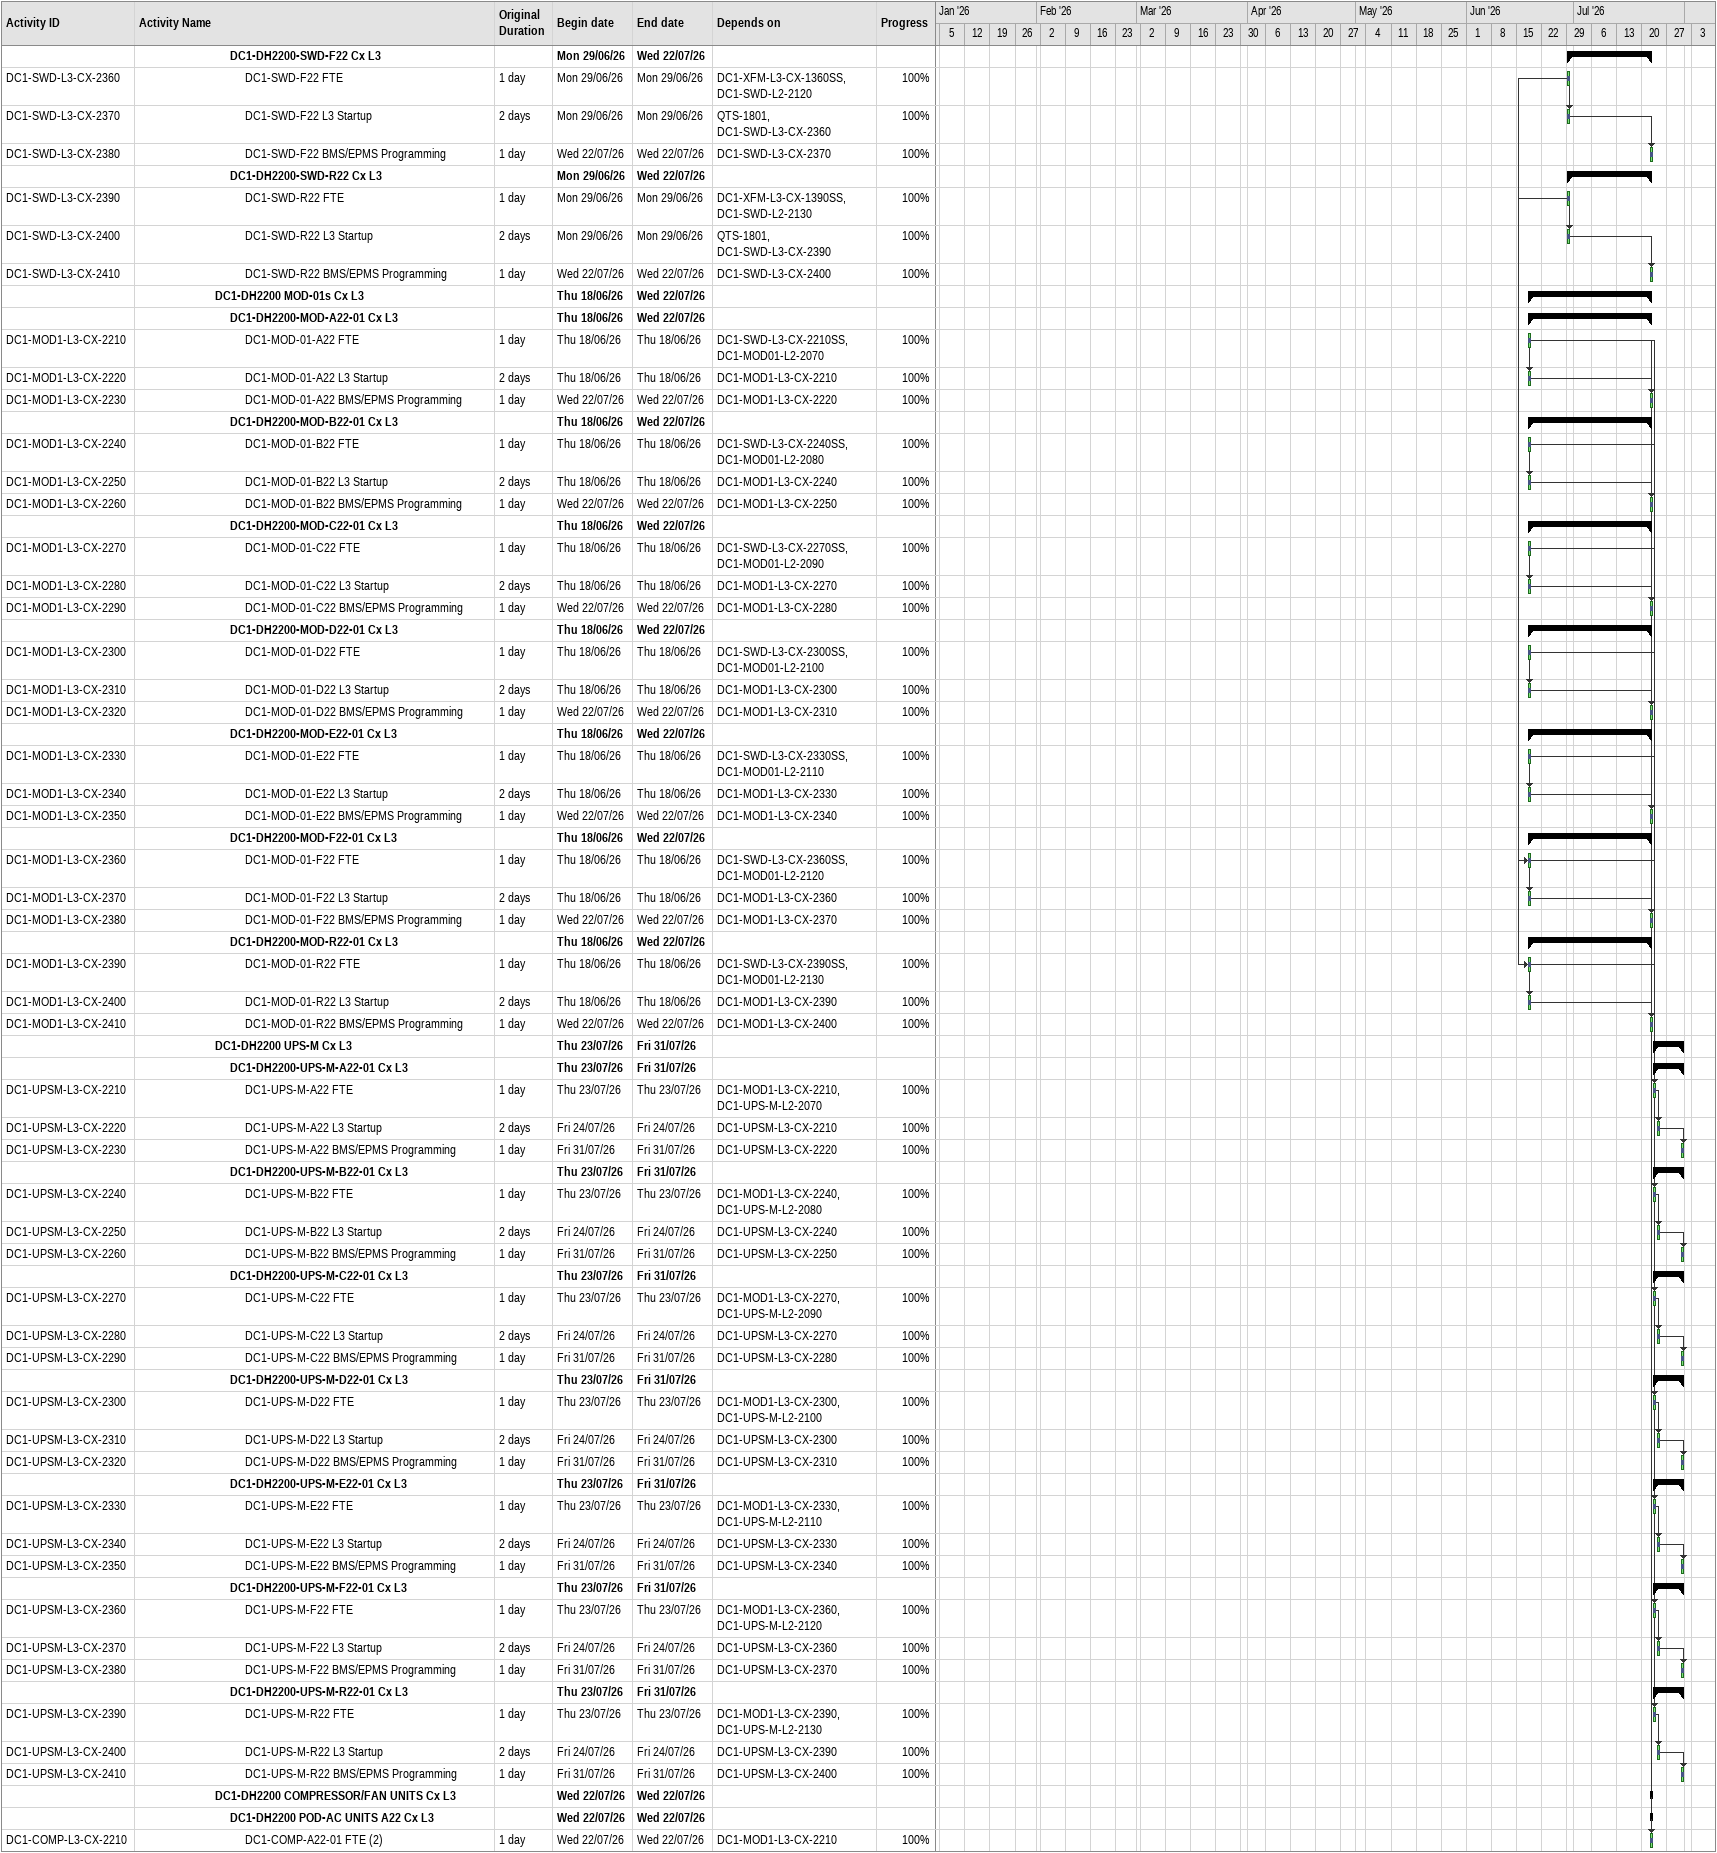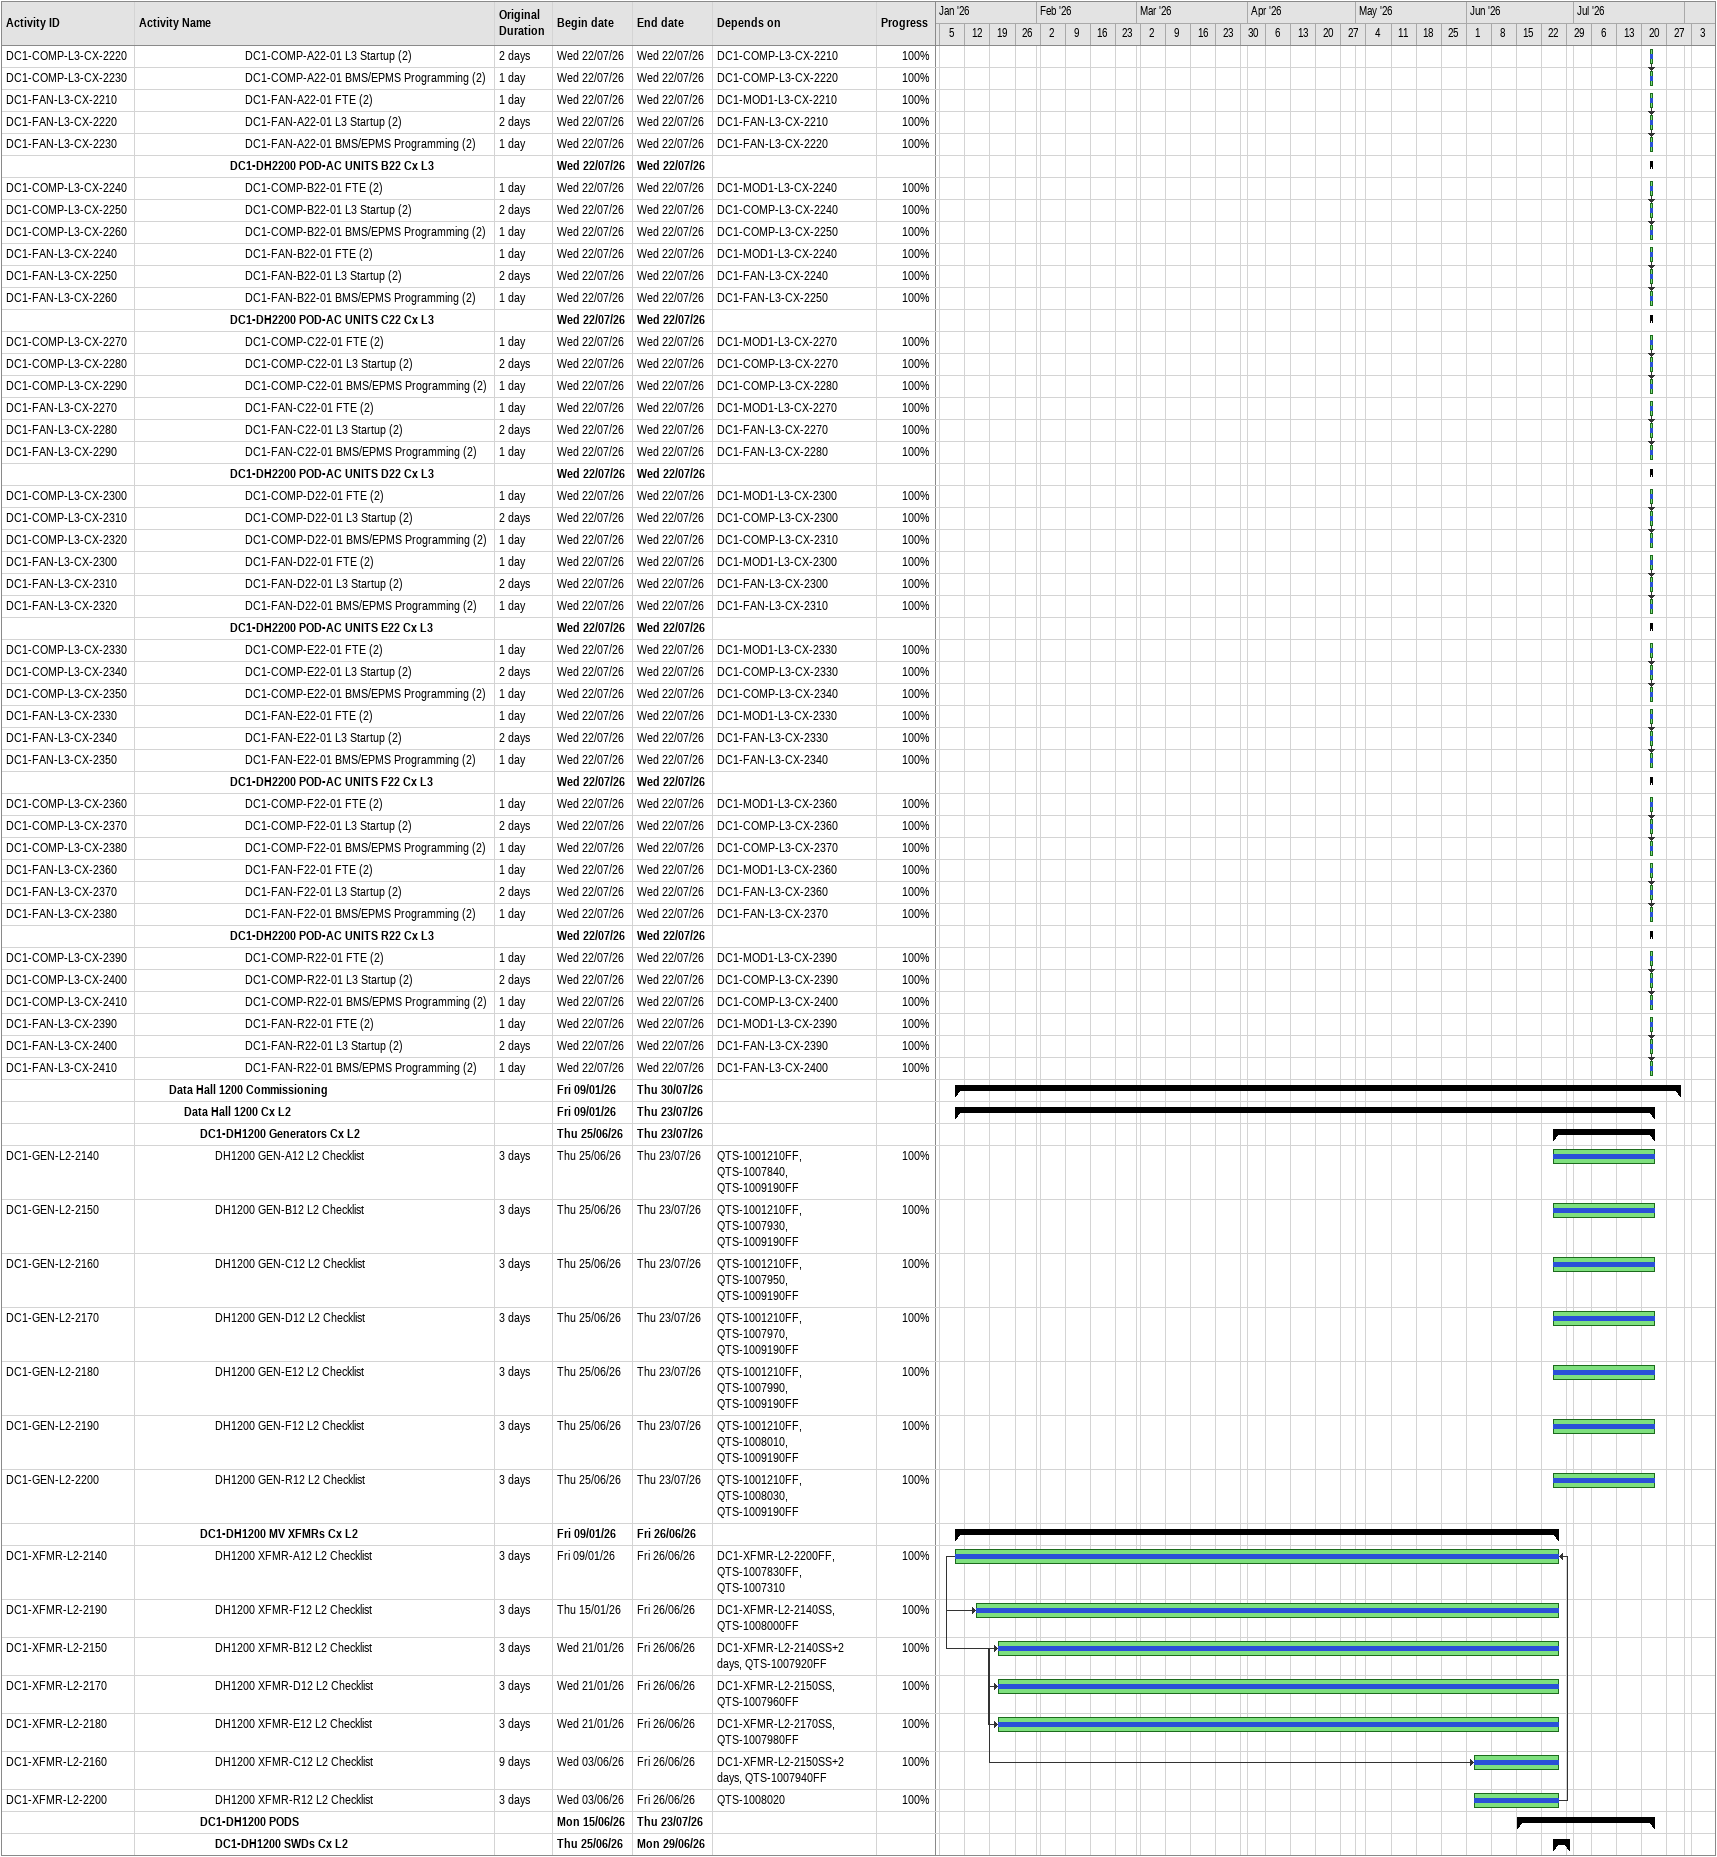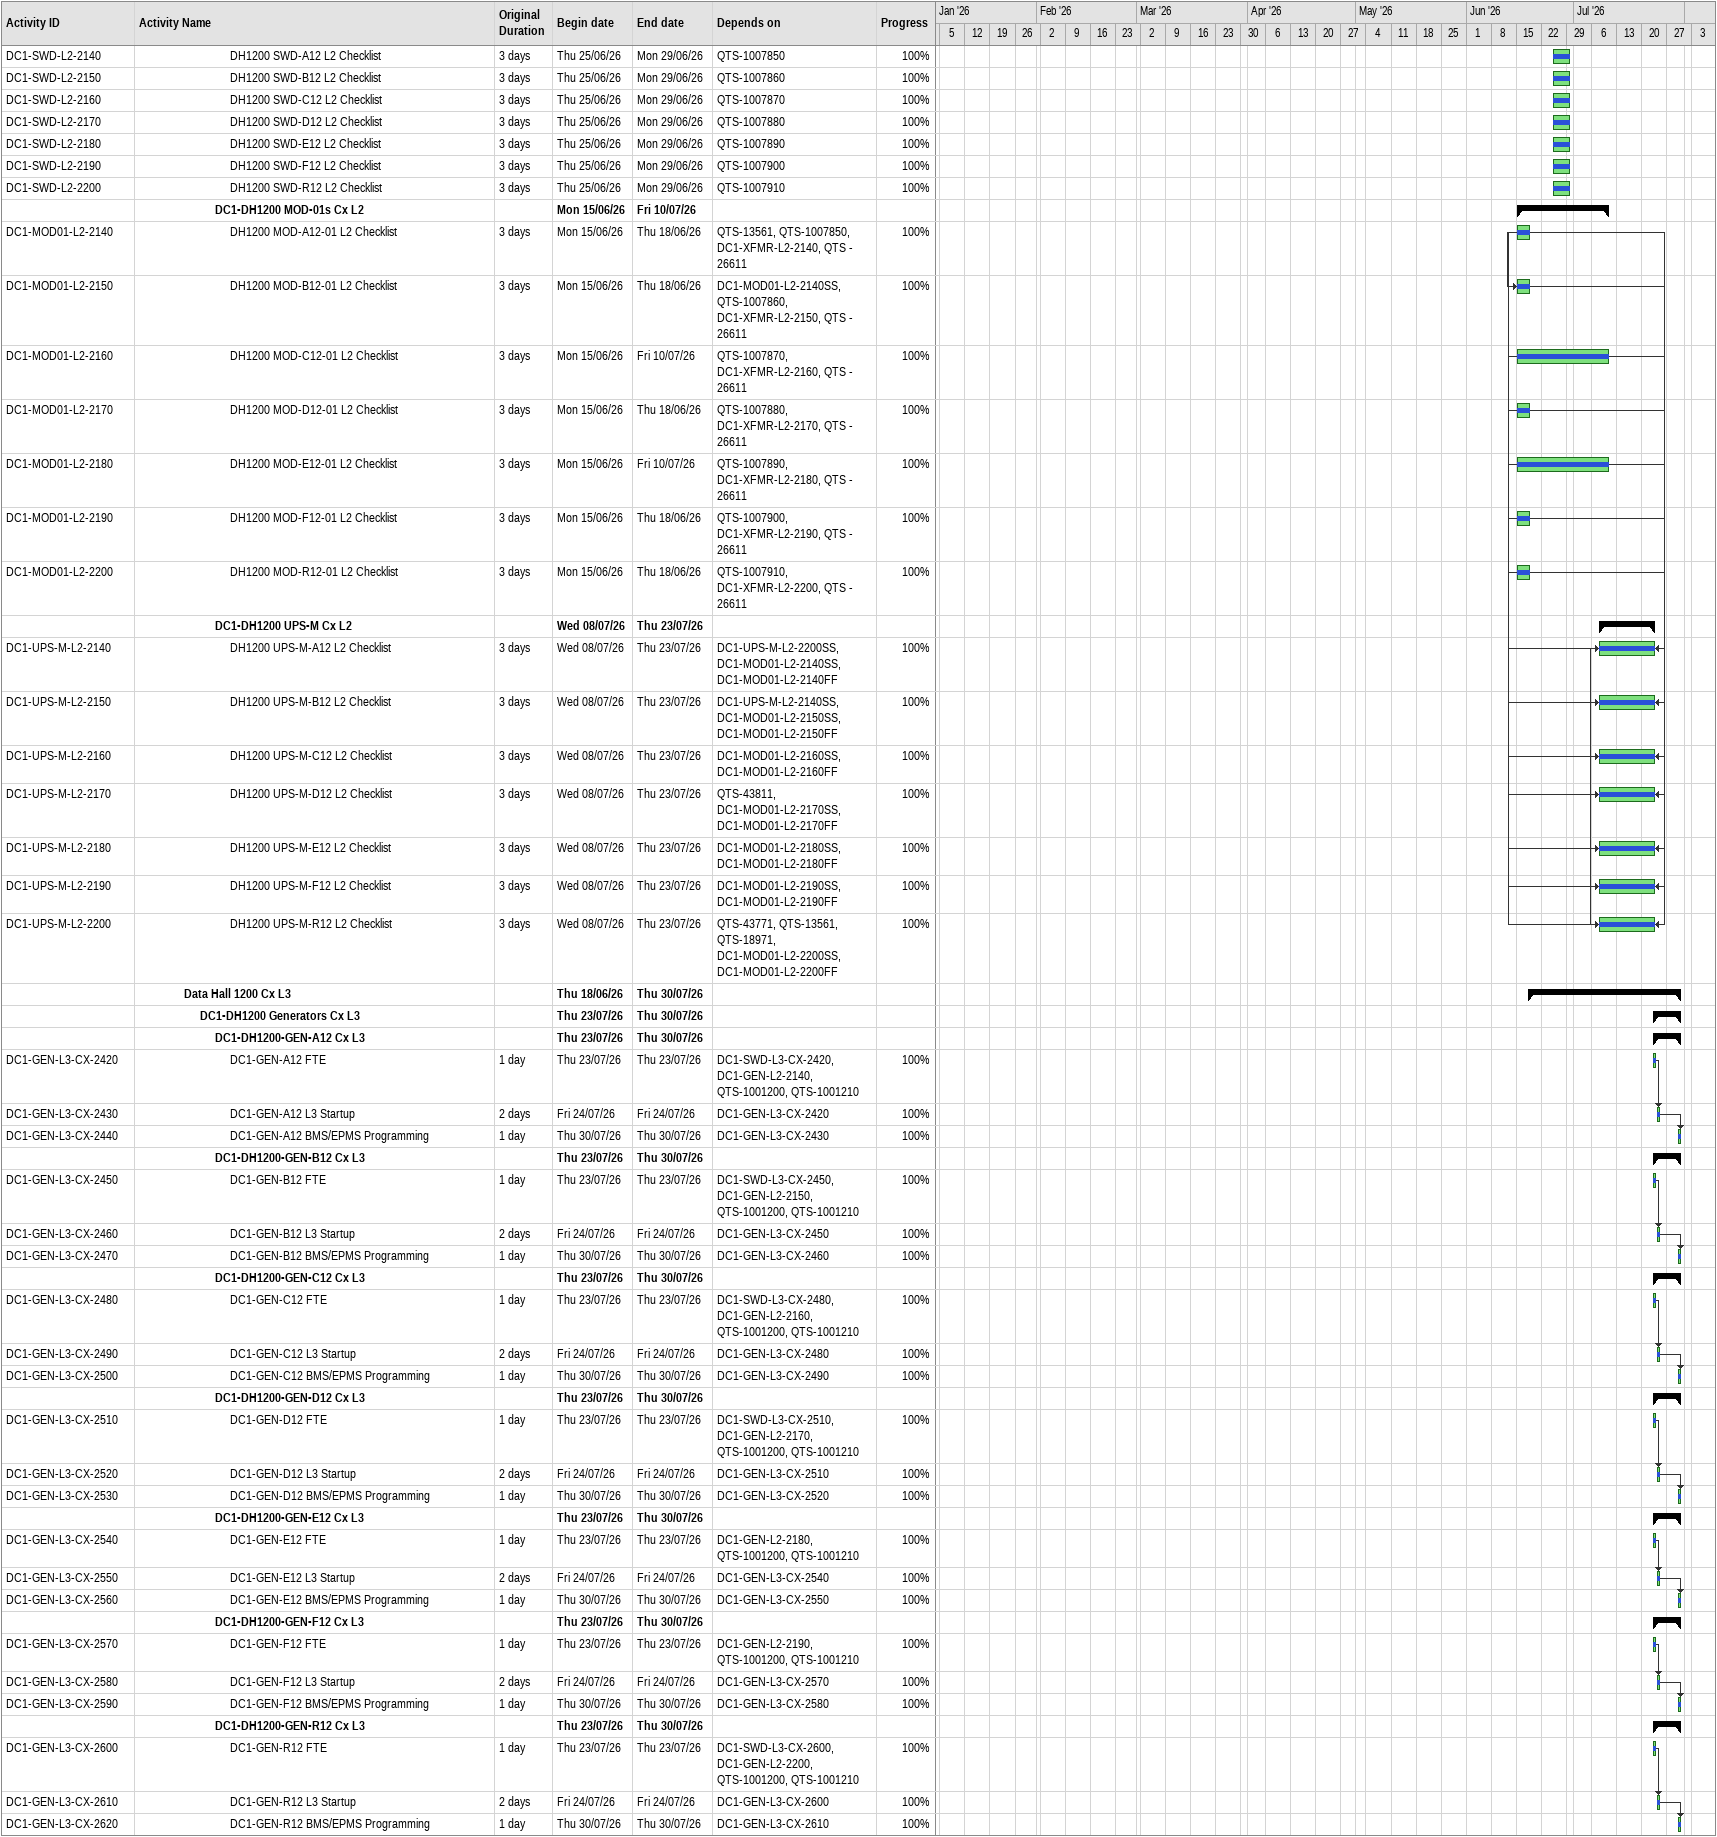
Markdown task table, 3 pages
| ID | Level | Task | Original duration | Start | Finish | Predecessors | % complete |
|---|---|---|---|---|---|---|---|
|  | 7 | **DC1-DH2200-SWD-F22 Cx L3** |  | 2026-06-29 | 2026-07-22 |  |  |
| DC1-SWD-L3-CX-2360 | 8 | DC1-SWD-F22 FTE | 1d | 2026-06-29 | 2026-06-29 | DC1-XFM-L3-CX-1360SS, DC1-SWD-L2-2120 | 100 |
| DC1-SWD-L3-CX-2370 | 8 | DC1-SWD-F22 L3 Startup | 2d | 2026-06-29 | 2026-06-29 | QTS-1801, DC1-SWD-L3-CX-2360 | 100 |
| DC1-SWD-L3-CX-2380 | 8 | DC1-SWD-F22 BMS/EPMS Programming | 1d | 2026-07-22 | 2026-07-22 | DC1-SWD-L3-CX-2370 | 100 |
|  | 7 | **DC1-DH2200-SWD-R22 Cx L3** |  | 2026-06-29 | 2026-07-22 |  |  |
| DC1-SWD-L3-CX-2390 | 8 | DC1-SWD-R22 FTE | 1d | 2026-06-29 | 2026-06-29 | DC1-XFM-L3-CX-1390SS, DC1-SWD-L2-2130 | 100 |
| DC1-SWD-L3-CX-2400 | 8 | DC1-SWD-R22 L3 Startup | 2d | 2026-06-29 | 2026-06-29 | QTS-1801, DC1-SWD-L3-CX-2390 | 100 |
| DC1-SWD-L3-CX-2410 | 8 | DC1-SWD-R22 BMS/EPMS Programming | 1d | 2026-07-22 | 2026-07-22 | DC1-SWD-L3-CX-2400 | 100 |
|  | 6 | **DC1-DH2200 MOD-01s Cx L3** |  | 2026-06-18 | 2026-07-22 |  |  |
|  | 7 | **DC1-DH2200-MOD-A22-01 Cx L3** |  | 2026-06-18 | 2026-07-22 |  |  |
| DC1-MOD1-L3-CX-2210 | 8 | DC1-MOD-01-A22 FTE | 1d | 2026-06-18 | 2026-06-18 | DC1-SWD-L3-CX-2210SS, DC1-MOD01-L2-2070 | 100 |
| DC1-MOD1-L3-CX-2220 | 8 | DC1-MOD-01-A22 L3 Startup | 2d | 2026-06-18 | 2026-06-18 | DC1-MOD1-L3-CX-2210 | 100 |
| DC1-MOD1-L3-CX-2230 | 8 | DC1-MOD-01-A22 BMS/EPMS Programming | 1d | 2026-07-22 | 2026-07-22 | DC1-MOD1-L3-CX-2220 | 100 |
|  | 7 | **DC1-DH2200-MOD-B22-01 Cx L3** |  | 2026-06-18 | 2026-07-22 |  |  |
| DC1-MOD1-L3-CX-2240 | 8 | DC1-MOD-01-B22 FTE | 1d | 2026-06-18 | 2026-06-18 | DC1-SWD-L3-CX-2240SS, DC1-MOD01-L2-2080 | 100 |
| DC1-MOD1-L3-CX-2250 | 8 | DC1-MOD-01-B22 L3 Startup | 2d | 2026-06-18 | 2026-06-18 | DC1-MOD1-L3-CX-2240 | 100 |
| DC1-MOD1-L3-CX-2260 | 8 | DC1-MOD-01-B22 BMS/EPMS Programming | 1d | 2026-07-22 | 2026-07-22 | DC1-MOD1-L3-CX-2250 | 100 |
|  | 7 | **DC1-DH2200-MOD-C22-01 Cx L3** |  | 2026-06-18 | 2026-07-22 |  |  |
| DC1-MOD1-L3-CX-2270 | 8 | DC1-MOD-01-C22 FTE | 1d | 2026-06-18 | 2026-06-18 | DC1-SWD-L3-CX-2270SS, DC1-MOD01-L2-2090 | 100 |
| DC1-MOD1-L3-CX-2280 | 8 | DC1-MOD-01-C22 L3 Startup | 2d | 2026-06-18 | 2026-06-18 | DC1-MOD1-L3-CX-2270 | 100 |
| DC1-MOD1-L3-CX-2290 | 8 | DC1-MOD-01-C22 BMS/EPMS Programming | 1d | 2026-07-22 | 2026-07-22 | DC1-MOD1-L3-CX-2280 | 100 |
|  | 7 | **DC1-DH2200-MOD-D22-01 Cx L3** |  | 2026-06-18 | 2026-07-22 |  |  |
| DC1-MOD1-L3-CX-2300 | 8 | DC1-MOD-01-D22 FTE | 1d | 2026-06-18 | 2026-06-18 | DC1-SWD-L3-CX-2300SS, DC1-MOD01-L2-2100 | 100 |
| DC1-MOD1-L3-CX-2310 | 8 | DC1-MOD-01-D22 L3 Startup | 2d | 2026-06-18 | 2026-06-18 | DC1-MOD1-L3-CX-2300 | 100 |
| DC1-MOD1-L3-CX-2320 | 8 | DC1-MOD-01-D22 BMS/EPMS Programming | 1d | 2026-07-22 | 2026-07-22 | DC1-MOD1-L3-CX-2310 | 100 |
|  | 7 | **DC1-DH2200-MOD-E22-01 Cx L3** |  | 2026-06-18 | 2026-07-22 |  |  |
| DC1-MOD1-L3-CX-2330 | 8 | DC1-MOD-01-E22 FTE | 1d | 2026-06-18 | 2026-06-18 | DC1-SWD-L3-CX-2330SS, DC1-MOD01-L2-2110 | 100 |
| DC1-MOD1-L3-CX-2340 | 8 | DC1-MOD-01-E22 L3 Startup | 2d | 2026-06-18 | 2026-06-18 | DC1-MOD1-L3-CX-2330 | 100 |
| DC1-MOD1-L3-CX-2350 | 8 | DC1-MOD-01-E22 BMS/EPMS Programming | 1d | 2026-07-22 | 2026-07-22 | DC1-MOD1-L3-CX-2340 | 100 |
|  | 7 | **DC1-DH2200-MOD-F22-01 Cx L3** |  | 2026-06-18 | 2026-07-22 |  |  |
| DC1-MOD1-L3-CX-2360 | 8 | DC1-MOD-01-F22 FTE | 1d | 2026-06-18 | 2026-06-18 | DC1-SWD-L3-CX-2360SS, DC1-MOD01-L2-2120 | 100 |
| DC1-MOD1-L3-CX-2370 | 8 | DC1-MOD-01-F22 L3 Startup | 2d | 2026-06-18 | 2026-06-18 | DC1-MOD1-L3-CX-2360 | 100 |
| DC1-MOD1-L3-CX-2380 | 8 | DC1-MOD-01-F22 BMS/EPMS Programming | 1d | 2026-07-22 | 2026-07-22 | DC1-MOD1-L3-CX-2370 | 100 |
|  | 7 | **DC1-DH2200-MOD-R22-01 Cx L3** |  | 2026-06-18 | 2026-07-22 |  |  |
| DC1-MOD1-L3-CX-2390 | 8 | DC1-MOD-01-R22 FTE | 1d | 2026-06-18 | 2026-06-18 | DC1-SWD-L3-CX-2390SS, DC1-MOD01-L2-2130 | 100 |
| DC1-MOD1-L3-CX-2400 | 8 | DC1-MOD-01-R22 L3 Startup | 2d | 2026-06-18 | 2026-06-18 | DC1-MOD1-L3-CX-2390 | 100 |
| DC1-MOD1-L3-CX-2410 | 8 | DC1-MOD-01-R22 BMS/EPMS Programming | 1d | 2026-07-22 | 2026-07-22 | DC1-MOD1-L3-CX-2400 | 100 |
|  | 6 | **DC1-DH2200 UPS-M Cx L3** |  | 2026-07-23 | 2026-07-31 |  |  |
|  | 7 | **DC1-DH2200-UPS-M-A22-01 Cx L3** |  | 2026-07-23 | 2026-07-31 |  |  |
| DC1-UPSM-L3-CX-2210 | 8 | DC1-UPS-M-A22 FTE | 1d | 2026-07-23 | 2026-07-23 | DC1-MOD1-L3-CX-2210, DC1-UPS-M-L2-2070 | 100 |
| DC1-UPSM-L3-CX-2220 | 8 | DC1-UPS-M-A22 L3 Startup | 2d | 2026-07-24 | 2026-07-24 | DC1-UPSM-L3-CX-2210 | 100 |
| DC1-UPSM-L3-CX-2230 | 8 | DC1-UPS-M-A22 BMS/EPMS Programming | 1d | 2026-07-31 | 2026-07-31 | DC1-UPSM-L3-CX-2220 | 100 |
|  | 7 | **DC1-DH2200-UPS-M-B22-01 Cx L3** |  | 2026-07-23 | 2026-07-31 |  |  |
| DC1-UPSM-L3-CX-2240 | 8 | DC1-UPS-M-B22 FTE | 1d | 2026-07-23 | 2026-07-23 | DC1-MOD1-L3-CX-2240, DC1-UPS-M-L2-2080 | 100 |
| DC1-UPSM-L3-CX-2250 | 8 | DC1-UPS-M-B22 L3 Startup | 2d | 2026-07-24 | 2026-07-24 | DC1-UPSM-L3-CX-2240 | 100 |
| DC1-UPSM-L3-CX-2260 | 8 | DC1-UPS-M-B22 BMS/EPMS Programming | 1d | 2026-07-31 | 2026-07-31 | DC1-UPSM-L3-CX-2250 | 100 |
|  | 7 | **DC1-DH2200-UPS-M-C22-01 Cx L3** |  | 2026-07-23 | 2026-07-31 |  |  |
| DC1-UPSM-L3-CX-2270 | 8 | DC1-UPS-M-C22 FTE | 1d | 2026-07-23 | 2026-07-23 | DC1-MOD1-L3-CX-2270, DC1-UPS-M-L2-2090 | 100 |
| DC1-UPSM-L3-CX-2280 | 8 | DC1-UPS-M-C22 L3 Startup | 2d | 2026-07-24 | 2026-07-24 | DC1-UPSM-L3-CX-2270 | 100 |
| DC1-UPSM-L3-CX-2290 | 8 | DC1-UPS-M-C22 BMS/EPMS Programming | 1d | 2026-07-31 | 2026-07-31 | DC1-UPSM-L3-CX-2280 | 100 |
|  | 7 | **DC1-DH2200-UPS-M-D22-01 Cx L3** |  | 2026-07-23 | 2026-07-31 |  |  |
| DC1-UPSM-L3-CX-2300 | 8 | DC1-UPS-M-D22 FTE | 1d | 2026-07-23 | 2026-07-23 | DC1-MOD1-L3-CX-2300, DC1-UPS-M-L2-2100 | 100 |
| DC1-UPSM-L3-CX-2310 | 8 | DC1-UPS-M-D22 L3 Startup | 2d | 2026-07-24 | 2026-07-24 | DC1-UPSM-L3-CX-2300 | 100 |
| DC1-UPSM-L3-CX-2320 | 8 | DC1-UPS-M-D22 BMS/EPMS Programming | 1d | 2026-07-31 | 2026-07-31 | DC1-UPSM-L3-CX-2310 | 100 |
|  | 7 | **DC1-DH2200-UPS-M-E22-01 Cx L3** |  | 2026-07-23 | 2026-07-31 |  |  |
| DC1-UPSM-L3-CX-2330 | 8 | DC1-UPS-M-E22 FTE | 1d | 2026-07-23 | 2026-07-23 | DC1-MOD1-L3-CX-2330, DC1-UPS-M-L2-2110 | 100 |
| DC1-UPSM-L3-CX-2340 | 8 | DC1-UPS-M-E22 L3 Startup | 2d | 2026-07-24 | 2026-07-24 | DC1-UPSM-L3-CX-2330 | 100 |
| DC1-UPSM-L3-CX-2350 | 8 | DC1-UPS-M-E22 BMS/EPMS Programming | 1d | 2026-07-31 | 2026-07-31 | DC1-UPSM-L3-CX-2340 | 100 |
|  | 7 | **DC1-DH2200-UPS-M-F22-01 Cx L3** |  | 2026-07-23 | 2026-07-31 |  |  |
| DC1-UPSM-L3-CX-2360 | 8 | DC1-UPS-M-F22 FTE | 1d | 2026-07-23 | 2026-07-23 | DC1-MOD1-L3-CX-2360, DC1-UPS-M-L2-2120 | 100 |
| DC1-UPSM-L3-CX-2370 | 8 | DC1-UPS-M-F22 L3 Startup | 2d | 2026-07-24 | 2026-07-24 | DC1-UPSM-L3-CX-2360 | 100 |
| DC1-UPSM-L3-CX-2380 | 8 | DC1-UPS-M-F22 BMS/EPMS Programming | 1d | 2026-07-31 | 2026-07-31 | DC1-UPSM-L3-CX-2370 | 100 |
|  | 7 | **DC1-DH2200-UPS-M-R22-01 Cx L3** |  | 2026-07-23 | 2026-07-31 |  |  |
| DC1-UPSM-L3-CX-2390 | 8 | DC1-UPS-M-R22 FTE | 1d | 2026-07-23 | 2026-07-23 | DC1-MOD1-L3-CX-2390, DC1-UPS-M-L2-2130 | 100 |
| DC1-UPSM-L3-CX-2400 | 8 | DC1-UPS-M-R22 L3 Startup | 2d | 2026-07-24 | 2026-07-24 | DC1-UPSM-L3-CX-2390 | 100 |
| DC1-UPSM-L3-CX-2410 | 8 | DC1-UPS-M-R22 BMS/EPMS Programming | 1d | 2026-07-31 | 2026-07-31 | DC1-UPSM-L3-CX-2400 | 100 |
|  | 6 | **DC1-DH2200 COMPRESSOR/FAN UNITS Cx L3** |  | 2026-07-22 | 2026-07-22 |  |  |
|  | 7 | **DC1-DH2200 POD-AC UNITS A22 Cx L3** |  | 2026-07-22 | 2026-07-22 |  |  |
| DC1-COMP-L3-CX-2210 | 8 | DC1-COMP-A22-01 FTE (2) | 1d | 2026-07-22 | 2026-07-22 | DC1-MOD1-L3-CX-2210 | 100 |
| DC1-COMP-L3-CX-2220 | 8 | DC1-COMP-A22-01 L3 Startup (2) | 2d | 2026-07-22 | 2026-07-22 | DC1-COMP-L3-CX-2210 | 100 |
| DC1-COMP-L3-CX-2230 | 8 | DC1-COMP-A22-01 BMS/EPMS Programming (2) | 1d | 2026-07-22 | 2026-07-22 | DC1-COMP-L3-CX-2220 | 100 |
| DC1-FAN-L3-CX-2210 | 8 | DC1-FAN-A22-01 FTE (2) | 1d | 2026-07-22 | 2026-07-22 | DC1-MOD1-L3-CX-2210 | 100 |
| DC1-FAN-L3-CX-2220 | 8 | DC1-FAN-A22-01 L3 Startup (2) | 2d | 2026-07-22 | 2026-07-22 | DC1-FAN-L3-CX-2210 | 100 |
| DC1-FAN-L3-CX-2230 | 8 | DC1-FAN-A22-01 BMS/EPMS Programming (2) | 1d | 2026-07-22 | 2026-07-22 | DC1-FAN-L3-CX-2220 | 100 |
|  | 7 | **DC1-DH2200 POD-AC UNITS B22 Cx L3** |  | 2026-07-22 | 2026-07-22 |  |  |
| DC1-COMP-L3-CX-2240 | 8 | DC1-COMP-B22-01 FTE (2) | 1d | 2026-07-22 | 2026-07-22 | DC1-MOD1-L3-CX-2240 | 100 |
| DC1-COMP-L3-CX-2250 | 8 | DC1-COMP-B22-01 L3 Startup (2) | 2d | 2026-07-22 | 2026-07-22 | DC1-COMP-L3-CX-2240 | 100 |
| DC1-COMP-L3-CX-2260 | 8 | DC1-COMP-B22-01 BMS/EPMS Programming (2) | 1d | 2026-07-22 | 2026-07-22 | DC1-COMP-L3-CX-2250 | 100 |
| DC1-FAN-L3-CX-2240 | 8 | DC1-FAN-B22-01 FTE (2) | 1d | 2026-07-22 | 2026-07-22 | DC1-MOD1-L3-CX-2240 | 100 |
| DC1-FAN-L3-CX-2250 | 8 | DC1-FAN-B22-01 L3 Startup (2) | 2d | 2026-07-22 | 2026-07-22 | DC1-FAN-L3-CX-2240 | 100 |
| DC1-FAN-L3-CX-2260 | 8 | DC1-FAN-B22-01 BMS/EPMS Programming (2) | 1d | 2026-07-22 | 2026-07-22 | DC1-FAN-L3-CX-2250 | 100 |
|  | 7 | **DC1-DH2200 POD-AC UNITS C22 Cx L3** |  | 2026-07-22 | 2026-07-22 |  |  |
| DC1-COMP-L3-CX-2270 | 8 | DC1-COMP-C22-01 FTE (2) | 1d | 2026-07-22 | 2026-07-22 | DC1-MOD1-L3-CX-2270 | 100 |
| DC1-COMP-L3-CX-2280 | 8 | DC1-COMP-C22-01 L3 Startup (2) | 2d | 2026-07-22 | 2026-07-22 | DC1-COMP-L3-CX-2270 | 100 |
| DC1-COMP-L3-CX-2290 | 8 | DC1-COMP-C22-01 BMS/EPMS Programming (2) | 1d | 2026-07-22 | 2026-07-22 | DC1-COMP-L3-CX-2280 | 100 |
| DC1-FAN-L3-CX-2270 | 8 | DC1-FAN-C22-01 FTE (2) | 1d | 2026-07-22 | 2026-07-22 | DC1-MOD1-L3-CX-2270 | 100 |
| DC1-FAN-L3-CX-2280 | 8 | DC1-FAN-C22-01 L3 Startup (2) | 2d | 2026-07-22 | 2026-07-22 | DC1-FAN-L3-CX-2270 | 100 |
| DC1-FAN-L3-CX-2290 | 8 | DC1-FAN-C22-01 BMS/EPMS Programming (2) | 1d | 2026-07-22 | 2026-07-22 | DC1-FAN-L3-CX-2280 | 100 |
|  | 7 | **DC1-DH2200 POD-AC UNITS D22 Cx L3** |  | 2026-07-22 | 2026-07-22 |  |  |
| DC1-COMP-L3-CX-2300 | 8 | DC1-COMP-D22-01 FTE (2) | 1d | 2026-07-22 | 2026-07-22 | DC1-MOD1-L3-CX-2300 | 100 |
| DC1-COMP-L3-CX-2310 | 8 | DC1-COMP-D22-01 L3 Startup (2) | 2d | 2026-07-22 | 2026-07-22 | DC1-COMP-L3-CX-2300 | 100 |
| DC1-COMP-L3-CX-2320 | 8 | DC1-COMP-D22-01 BMS/EPMS Programming (2) | 1d | 2026-07-22 | 2026-07-22 | DC1-COMP-L3-CX-2310 | 100 |
| DC1-FAN-L3-CX-2300 | 8 | DC1-FAN-D22-01 FTE (2) | 1d | 2026-07-22 | 2026-07-22 | DC1-MOD1-L3-CX-2300 | 100 |
| DC1-FAN-L3-CX-2310 | 8 | DC1-FAN-D22-01 L3 Startup (2) | 2d | 2026-07-22 | 2026-07-22 | DC1-FAN-L3-CX-2300 | 100 |
| DC1-FAN-L3-CX-2320 | 8 | DC1-FAN-D22-01 BMS/EPMS Programming (2) | 1d | 2026-07-22 | 2026-07-22 | DC1-FAN-L3-CX-2310 | 100 |
|  | 7 | **DC1-DH2200 POD-AC UNITS E22 Cx L3** |  | 2026-07-22 | 2026-07-22 |  |  |
| DC1-COMP-L3-CX-2330 | 8 | DC1-COMP-E22-01 FTE (2) | 1d | 2026-07-22 | 2026-07-22 | DC1-MOD1-L3-CX-2330 | 100 |
| DC1-COMP-L3-CX-2340 | 8 | DC1-COMP-E22-01 L3 Startup (2) | 2d | 2026-07-22 | 2026-07-22 | DC1-COMP-L3-CX-2330 | 100 |
| DC1-COMP-L3-CX-2350 | 8 | DC1-COMP-E22-01 BMS/EPMS Programming (2) | 1d | 2026-07-22 | 2026-07-22 | DC1-COMP-L3-CX-2340 | 100 |
| DC1-FAN-L3-CX-2330 | 8 | DC1-FAN-E22-01 FTE (2) | 1d | 2026-07-22 | 2026-07-22 | DC1-MOD1-L3-CX-2330 | 100 |
| DC1-FAN-L3-CX-2340 | 8 | DC1-FAN-E22-01 L3 Startup (2) | 2d | 2026-07-22 | 2026-07-22 | DC1-FAN-L3-CX-2330 | 100 |
| DC1-FAN-L3-CX-2350 | 8 | DC1-FAN-E22-01 BMS/EPMS Programming (2) | 1d | 2026-07-22 | 2026-07-22 | DC1-FAN-L3-CX-2340 | 100 |
|  | 7 | **DC1-DH2200 POD-AC UNITS F22 Cx L3** |  | 2026-07-22 | 2026-07-22 |  |  |
| DC1-COMP-L3-CX-2360 | 8 | DC1-COMP-F22-01 FTE (2) | 1d | 2026-07-22 | 2026-07-22 | DC1-MOD1-L3-CX-2360 | 100 |
| DC1-COMP-L3-CX-2370 | 8 | DC1-COMP-F22-01 L3 Startup (2) | 2d | 2026-07-22 | 2026-07-22 | DC1-COMP-L3-CX-2360 | 100 |
| DC1-COMP-L3-CX-2380 | 8 | DC1-COMP-F22-01 BMS/EPMS Programming (2) | 1d | 2026-07-22 | 2026-07-22 | DC1-COMP-L3-CX-2370 | 100 |
| DC1-FAN-L3-CX-2360 | 8 | DC1-FAN-F22-01 FTE (2) | 1d | 2026-07-22 | 2026-07-22 | DC1-MOD1-L3-CX-2360 | 100 |
| DC1-FAN-L3-CX-2370 | 8 | DC1-FAN-F22-01 L3 Startup (2) | 2d | 2026-07-22 | 2026-07-22 | DC1-FAN-L3-CX-2360 | 100 |
| DC1-FAN-L3-CX-2380 | 8 | DC1-FAN-F22-01 BMS/EPMS Programming (2) | 1d | 2026-07-22 | 2026-07-22 | DC1-FAN-L3-CX-2370 | 100 |
|  | 7 | **DC1-DH2200 POD-AC UNITS R22 Cx L3** |  | 2026-07-22 | 2026-07-22 |  |  |
| DC1-COMP-L3-CX-2390 | 8 | DC1-COMP-R22-01 FTE (2) | 1d | 2026-07-22 | 2026-07-22 | DC1-MOD1-L3-CX-2390 | 100 |
| DC1-COMP-L3-CX-2400 | 8 | DC1-COMP-R22-01 L3 Startup (2) | 2d | 2026-07-22 | 2026-07-22 | DC1-COMP-L3-CX-2390 | 100 |
| DC1-COMP-L3-CX-2410 | 8 | DC1-COMP-R22-01 BMS/EPMS Programming (2) | 1d | 2026-07-22 | 2026-07-22 | DC1-COMP-L3-CX-2400 | 100 |
| DC1-FAN-L3-CX-2390 | 8 | DC1-FAN-R22-01 FTE (2) | 1d | 2026-07-22 | 2026-07-22 | DC1-MOD1-L3-CX-2390 | 100 |
| DC1-FAN-L3-CX-2400 | 8 | DC1-FAN-R22-01 L3 Startup (2) | 2d | 2026-07-22 | 2026-07-22 | DC1-FAN-L3-CX-2390 | 100 |
| DC1-FAN-L3-CX-2410 | 8 | DC1-FAN-R22-01 BMS/EPMS Programming (2) | 1d | 2026-07-22 | 2026-07-22 | DC1-FAN-L3-CX-2400 | 100 |
|  | 3 | **Data Hall 1200 Commissioning** |  | 2026-01-09 | 2026-07-30 |  |  |
|  | 4 | **Data Hall 1200 Cx L2** |  | 2026-01-09 | 2026-07-23 |  |  |
|  | 5 | **DC1-DH1200 Generators Cx L2** |  | 2026-06-25 | 2026-07-23 |  |  |
| DC1-GEN-L2-2140 | 6 | DH1200 GEN-A12 L2 Checklist | 3d | 2026-06-25 | 2026-07-23 | QTS-1001210FF, QTS-1007840, QTS-1009190FF | 100 |
| DC1-GEN-L2-2150 | 6 | DH1200 GEN-B12 L2 Checklist | 3d | 2026-06-25 | 2026-07-23 | QTS-1001210FF, QTS-1007930, QTS-1009190FF | 100 |
| DC1-GEN-L2-2160 | 6 | DH1200 GEN-C12 L2 Checklist | 3d | 2026-06-25 | 2026-07-23 | QTS-1001210FF, QTS-1007950, QTS-1009190FF | 100 |
| DC1-GEN-L2-2170 | 6 | DH1200 GEN-D12 L2 Checklist | 3d | 2026-06-25 | 2026-07-23 | QTS-1001210FF, QTS-1007970, QTS-1009190FF | 100 |
| DC1-GEN-L2-2180 | 6 | DH1200 GEN-E12 L2 Checklist | 3d | 2026-06-25 | 2026-07-23 | QTS-1001210FF, QTS-1007990, QTS-1009190FF | 100 |
| DC1-GEN-L2-2190 | 6 | DH1200 GEN-F12 L2 Checklist | 3d | 2026-06-25 | 2026-07-23 | QTS-1001210FF, QTS-1008010, QTS-1009190FF | 100 |
| DC1-GEN-L2-2200 | 6 | DH1200 GEN-R12 L2 Checklist | 3d | 2026-06-25 | 2026-07-23 | QTS-1001210FF, QTS-1008030, QTS-1009190FF | 100 |
|  | 5 | **DC1-DH1200 MV XFMRs Cx L2** |  | 2026-01-09 | 2026-06-26 |  |  |
| DC1-XFMR-L2-2140 | 6 | DH1200 XFMR-A12 L2 Checklist | 3d | 2026-01-09 | 2026-06-26 | DC1-XFMR-L2-2200FF, QTS-1007830FF, QTS-1007310 | 100 |
| DC1-XFMR-L2-2190 | 6 | DH1200 XFMR-F12 L2 Checklist | 3d | 2026-01-15 | 2026-06-26 | DC1-XFMR-L2-2140SS, QTS-1008000FF | 100 |
| DC1-XFMR-L2-2150 | 6 | DH1200 XFMR-B12 L2 Checklist | 3d | 2026-01-21 | 2026-06-26 | DC1-XFMR-L2-2140SS+2d, QTS-1007920FF | 100 |
| DC1-XFMR-L2-2170 | 6 | DH1200 XFMR-D12 L2 Checklist | 3d | 2026-01-21 | 2026-06-26 | DC1-XFMR-L2-2150SS, QTS-1007960FF | 100 |
| DC1-XFMR-L2-2180 | 6 | DH1200 XFMR-E12 L2 Checklist | 3d | 2026-01-21 | 2026-06-26 | DC1-XFMR-L2-2170SS, QTS-1007980FF | 100 |
| DC1-XFMR-L2-2160 | 6 | DH1200 XFMR-C12 L2 Checklist | 9d | 2026-06-03 | 2026-06-26 | DC1-XFMR-L2-2150SS+2d, QTS-1007940FF | 100 |
| DC1-XFMR-L2-2200 | 6 | DH1200 XFMR-R12 L2 Checklist | 3d | 2026-06-03 | 2026-06-26 | QTS-1008020 | 100 |
|  | 5 | **DC1-DH1200 PODS** |  | 2026-06-15 | 2026-07-23 |  |  |
|  | 6 | **DC1-DH1200 SWDs Cx L2** |  | 2026-06-25 | 2026-06-29 |  |  |
| DC1-SWD-L2-2140 | 7 | DH1200 SWD-A12 L2 Checklist | 3d | 2026-06-25 | 2026-06-29 | QTS-1007850 | 100 |
| DC1-SWD-L2-2150 | 7 | DH1200 SWD-B12 L2 Checklist | 3d | 2026-06-25 | 2026-06-29 | QTS-1007860 | 100 |
| DC1-SWD-L2-2160 | 7 | DH1200 SWD-C12 L2 Checklist | 3d | 2026-06-25 | 2026-06-29 | QTS-1007870 | 100 |
| DC1-SWD-L2-2170 | 7 | DH1200 SWD-D12 L2 Checklist | 3d | 2026-06-25 | 2026-06-29 | QTS-1007880 | 100 |
| DC1-SWD-L2-2180 | 7 | DH1200 SWD-E12 L2 Checklist | 3d | 2026-06-25 | 2026-06-29 | QTS-1007890 | 100 |
| DC1-SWD-L2-2190 | 7 | DH1200 SWD-F12 L2 Checklist | 3d | 2026-06-25 | 2026-06-29 | QTS-1007900 | 100 |
| DC1-SWD-L2-2200 | 7 | DH1200 SWD-R12 L2 Checklist | 3d | 2026-06-25 | 2026-06-29 | QTS-1007910 | 100 |
|  | 6 | **DC1-DH1200 MOD-01s Cx L2** |  | 2026-06-15 | 2026-07-10 |  |  |
| DC1-MOD01-L2-2140 | 7 | DH1200 MOD-A12-01 L2 Checklist | 3d | 2026-06-15 | 2026-06-18 | QTS-13561, QTS-1007850, DC1-XFMR-L2-2140, QTS - 26611 | 100 |
| DC1-MOD01-L2-2150 | 7 | DH1200 MOD-B12-01 L2 Checklist | 3d | 2026-06-15 | 2026-06-18 | DC1-MOD01-L2-2140SS, QTS-1007860, DC1-XFMR-L2-2150, QTS - 26611 | 100 |
| DC1-MOD01-L2-2160 | 7 | DH1200 MOD-C12-01 L2 Checklist | 3d | 2026-06-15 | 2026-07-10 | QTS-1007870, DC1-XFMR-L2-2160, QTS - 26611 | 100 |
| DC1-MOD01-L2-2170 | 7 | DH1200 MOD-D12-01 L2 Checklist | 3d | 2026-06-15 | 2026-06-18 | QTS-1007880, DC1-XFMR-L2-2170, QTS - 26611 | 100 |
| DC1-MOD01-L2-2180 | 7 | DH1200 MOD-E12-01 L2 Checklist | 3d | 2026-06-15 | 2026-07-10 | QTS-1007890, DC1-XFMR-L2-2180, QTS - 26611 | 100 |
| DC1-MOD01-L2-2190 | 7 | DH1200 MOD-F12-01 L2 Checklist | 3d | 2026-06-15 | 2026-06-18 | QTS-1007900, DC1-XFMR-L2-2190, QTS - 26611 | 100 |
| DC1-MOD01-L2-2200 | 7 | DH1200 MOD-R12-01 L2 Checklist | 3d | 2026-06-15 | 2026-06-18 | QTS-1007910, DC1-XFMR-L2-2200, QTS - 26611 | 100 |
|  | 6 | **DC1-DH1200 UPS-M Cx L2** |  | 2026-07-08 | 2026-07-23 |  |  |
| DC1-UPS-M-L2-2140 | 7 | DH1200 UPS-M-A12 L2 Checklist | 3d | 2026-07-08 | 2026-07-23 | DC1-UPS-M-L2-2200SS, DC1-MOD01-L2-2140SS, DC1-MOD01-L2-2140FF | 100 |
| DC1-UPS-M-L2-2150 | 7 | DH1200 UPS-M-B12 L2 Checklist | 3d | 2026-07-08 | 2026-07-23 | DC1-UPS-M-L2-2140SS, DC1-MOD01-L2-2150SS, DC1-MOD01-L2-2150FF | 100 |
| DC1-UPS-M-L2-2160 | 7 | DH1200 UPS-M-C12 L2 Checklist | 3d | 2026-07-08 | 2026-07-23 | DC1-MOD01-L2-2160SS, DC1-MOD01-L2-2160FF | 100 |
| DC1-UPS-M-L2-2170 | 7 | DH1200 UPS-M-D12 L2 Checklist | 3d | 2026-07-08 | 2026-07-23 | QTS-43811, DC1-MOD01-L2-2170SS, DC1-MOD01-L2-2170FF | 100 |
| DC1-UPS-M-L2-2180 | 7 | DH1200 UPS-M-E12 L2 Checklist | 3d | 2026-07-08 | 2026-07-23 | DC1-MOD01-L2-2180SS, DC1-MOD01-L2-2180FF | 100 |
| DC1-UPS-M-L2-2190 | 7 | DH1200 UPS-M-F12 L2 Checklist | 3d | 2026-07-08 | 2026-07-23 | DC1-MOD01-L2-2190SS, DC1-MOD01-L2-2190FF | 100 |
| DC1-UPS-M-L2-2200 | 7 | DH1200 UPS-M-R12 L2 Checklist | 3d | 2026-07-08 | 2026-07-23 | QTS-43771, QTS-13561, QTS-18971, DC1-MOD01-L2-2200SS, DC1-MOD01-L2-2200FF | 100 |
|  | 4 | **Data Hall 1200 Cx L3** |  | 2026-06-18 | 2026-07-30 |  |  |
|  | 5 | **DC1-DH1200 Generators Cx L3** |  | 2026-07-23 | 2026-07-30 |  |  |
|  | 6 | **DC1-DH1200-GEN-A12 Cx L3** |  | 2026-07-23 | 2026-07-30 |  |  |
| DC1-GEN-L3-CX-2420 | 7 | DC1-GEN-A12 FTE | 1d | 2026-07-23 | 2026-07-23 | DC1-SWD-L3-CX-2420, DC1-GEN-L2-2140, QTS-1001200, QTS-1001210 | 100 |
| DC1-GEN-L3-CX-2430 | 7 | DC1-GEN-A12 L3 Startup | 2d | 2026-07-24 | 2026-07-24 | DC1-GEN-L3-CX-2420 | 100 |
| DC1-GEN-L3-CX-2440 | 7 | DC1-GEN-A12 BMS/EPMS Programming | 1d | 2026-07-30 | 2026-07-30 | DC1-GEN-L3-CX-2430 | 100 |
|  | 6 | **DC1-DH1200-GEN-B12 Cx L3** |  | 2026-07-23 | 2026-07-30 |  |  |
| DC1-GEN-L3-CX-2450 | 7 | DC1-GEN-B12 FTE | 1d | 2026-07-23 | 2026-07-23 | DC1-SWD-L3-CX-2450, DC1-GEN-L2-2150, QTS-1001200, QTS-1001210 | 100 |
| DC1-GEN-L3-CX-2460 | 7 | DC1-GEN-B12 L3 Startup | 2d | 2026-07-24 | 2026-07-24 | DC1-GEN-L3-CX-2450 | 100 |
| DC1-GEN-L3-CX-2470 | 7 | DC1-GEN-B12 BMS/EPMS Programming | 1d | 2026-07-30 | 2026-07-30 | DC1-GEN-L3-CX-2460 | 100 |
|  | 6 | **DC1-DH1200-GEN-C12 Cx L3** |  | 2026-07-23 | 2026-07-30 |  |  |
| DC1-GEN-L3-CX-2480 | 7 | DC1-GEN-C12 FTE | 1d | 2026-07-23 | 2026-07-23 | DC1-SWD-L3-CX-2480, DC1-GEN-L2-2160, QTS-1001200, QTS-1001210 | 100 |
| DC1-GEN-L3-CX-2490 | 7 | DC1-GEN-C12 L3 Startup | 2d | 2026-07-24 | 2026-07-24 | DC1-GEN-L3-CX-2480 | 100 |
| DC1-GEN-L3-CX-2500 | 7 | DC1-GEN-C12 BMS/EPMS Programming | 1d | 2026-07-30 | 2026-07-30 | DC1-GEN-L3-CX-2490 | 100 |
|  | 6 | **DC1-DH1200-GEN-D12 Cx L3** |  | 2026-07-23 | 2026-07-30 |  |  |
| DC1-GEN-L3-CX-2510 | 7 | DC1-GEN-D12 FTE | 1d | 2026-07-23 | 2026-07-23 | DC1-SWD-L3-CX-2510, DC1-GEN-L2-2170, QTS-1001200, QTS-1001210 | 100 |
| DC1-GEN-L3-CX-2520 | 7 | DC1-GEN-D12 L3 Startup | 2d | 2026-07-24 | 2026-07-24 | DC1-GEN-L3-CX-2510 | 100 |
| DC1-GEN-L3-CX-2530 | 7 | DC1-GEN-D12 BMS/EPMS Programming | 1d | 2026-07-30 | 2026-07-30 | DC1-GEN-L3-CX-2520 | 100 |
|  | 6 | **DC1-DH1200-GEN-E12 Cx L3** |  | 2026-07-23 | 2026-07-30 |  |  |
| DC1-GEN-L3-CX-2540 | 7 | DC1-GEN-E12 FTE | 1d | 2026-07-23 | 2026-07-23 | DC1-GEN-L2-2180, QTS-1001200, QTS-1001210 | 100 |
| DC1-GEN-L3-CX-2550 | 7 | DC1-GEN-E12 L3 Startup | 2d | 2026-07-24 | 2026-07-24 | DC1-GEN-L3-CX-2540 | 100 |
| DC1-GEN-L3-CX-2560 | 7 | DC1-GEN-E12 BMS/EPMS Programming | 1d | 2026-07-30 | 2026-07-30 | DC1-GEN-L3-CX-2550 | 100 |
|  | 6 | **DC1-DH1200-GEN-F12 Cx L3** |  | 2026-07-23 | 2026-07-30 |  |  |
| DC1-GEN-L3-CX-2570 | 7 | DC1-GEN-F12 FTE | 1d | 2026-07-23 | 2026-07-23 | DC1-GEN-L2-2190, QTS-1001200, QTS-1001210 | 100 |
| DC1-GEN-L3-CX-2580 | 7 | DC1-GEN-F12 L3 Startup | 2d | 2026-07-24 | 2026-07-24 | DC1-GEN-L3-CX-2570 | 100 |
| DC1-GEN-L3-CX-2590 | 7 | DC1-GEN-F12 BMS/EPMS Programming | 1d | 2026-07-30 | 2026-07-30 | DC1-GEN-L3-CX-2580 | 100 |
|  | 6 | **DC1-DH1200-GEN-R12 Cx L3** |  | 2026-07-23 | 2026-07-30 |  |  |
| DC1-GEN-L3-CX-2600 | 7 | DC1-GEN-R12 FTE | 1d | 2026-07-23 | 2026-07-23 | DC1-SWD-L3-CX-2600, DC1-GEN-L2-2200, QTS-1001200, QTS-1001210 | 100 |
| DC1-GEN-L3-CX-2610 | 7 | DC1-GEN-R12 L3 Startup | 2d | 2026-07-24 | 2026-07-24 | DC1-GEN-L3-CX-2600 | 100 |
| DC1-GEN-L3-CX-2620 | 7 | DC1-GEN-R12 BMS/EPMS Programming | 1d | 2026-07-30 | 2026-07-30 | DC1-GEN-L3-CX-2610 | 100 |
